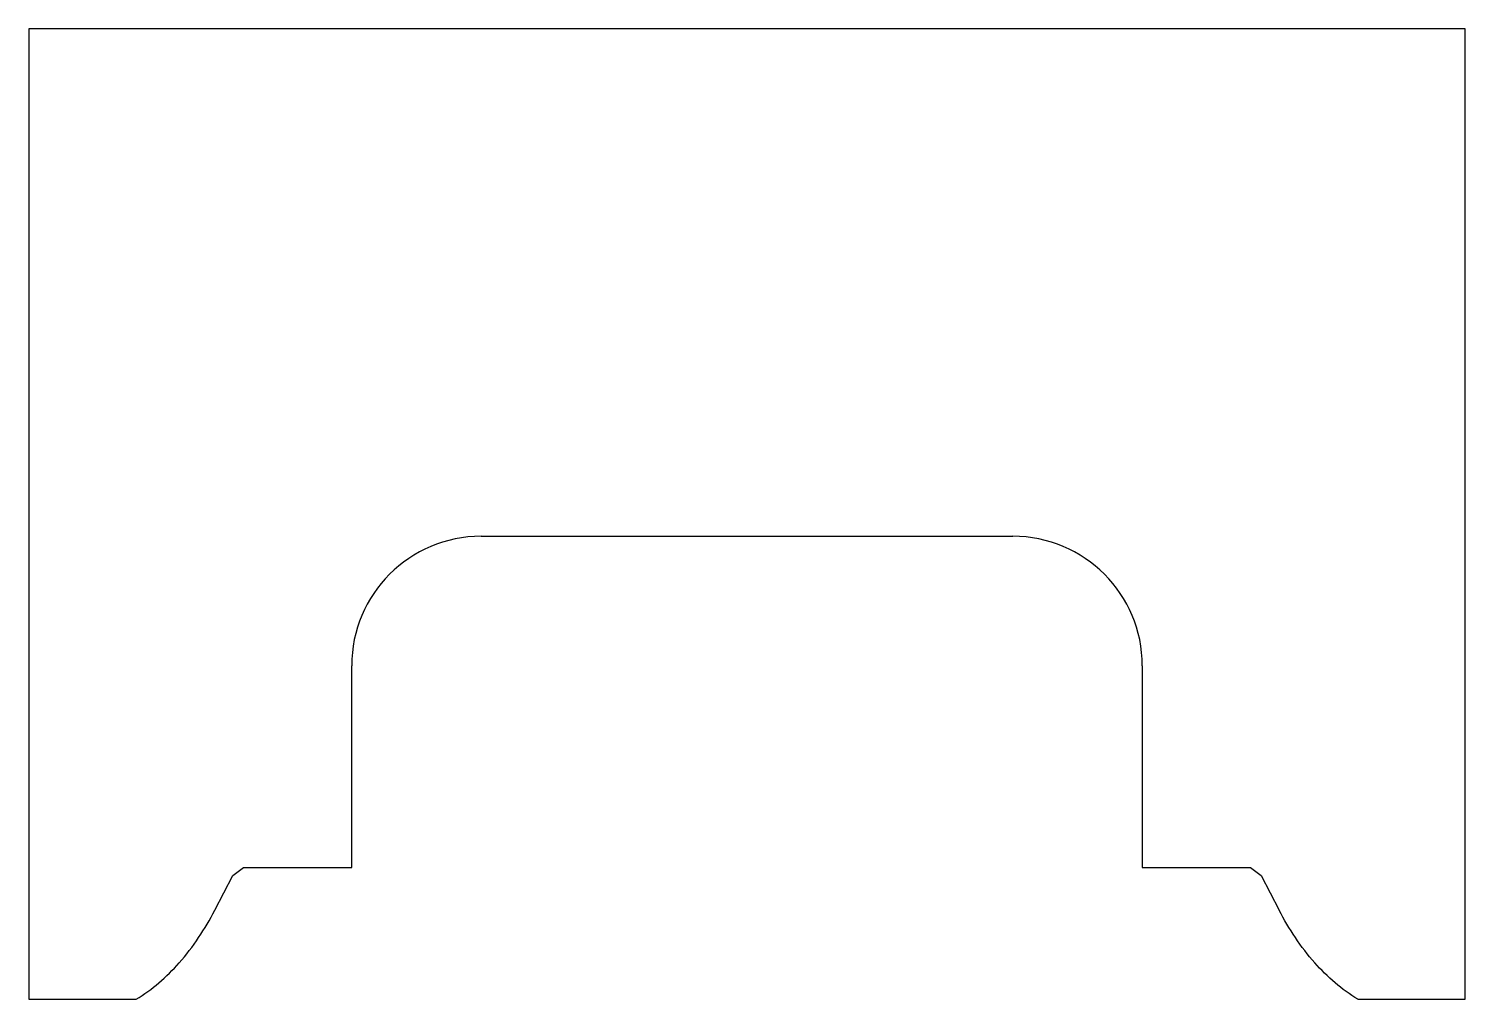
# Model space of a CAD drawing. Extents: x 187 to 410, y 346 to 497.
import ezdxf

# ---------------------------------------------------------------- set-up
doc = ezdxf.new("R2010")
doc.units = 0
doc.header["$MEASUREMENT"] = 0

# ---------------------------------------------------------------- blocks, each defined once
blk = doc.blocks.new('block 2')
at = {"color": 7, "lineweight": 25, "true_color": 0xffffff}
blk.add_lwpolyline([(257.41, 418.05), (339.59, 418.05)], dxfattribs=at)
blk = doc.blocks.new('block 3')
at = {"color": 7, "lineweight": 25, "true_color": 0xffffff}
blk.add_open_spline([(359.59, 398.05), (359.59, 409.1), (350.64, 418.05), (339.59, 418.05)], degree=3, dxfattribs=at)
blk = doc.blocks.new('block 4')
at = {"color": 7, "lineweight": 25, "true_color": 0xffffff}
blk.add_lwpolyline([(359.59, 398.05), (359.59, 366.85)], dxfattribs=at)
blk = doc.blocks.new('block 5')
at = {"color": 7, "lineweight": 25, "true_color": 0xffffff}
blk.add_lwpolyline([(359.59, 366.85), (376.32, 366.85)], dxfattribs=at)
blk = doc.blocks.new('block 6')
at = {"color": 7, "lineweight": 25, "true_color": 0xffffff}
blk.add_lwpolyline([(376.32, 366.85), (377.95, 365.64)], dxfattribs=at)
blk = doc.blocks.new('block 7')
at = {"color": 7, "lineweight": 25, "true_color": 0xffffff}
blk.add_lwpolyline([(377.95, 365.64), (380.74, 360.27)], dxfattribs=at)
blk = doc.blocks.new('block 8')
at = {"color": 7, "lineweight": 25, "true_color": 0xffffff}
blk.add_open_spline([(392.92, 346.5), (390.41, 347.99), (388.19, 349.94), (386.25, 352.13), (384.08, 354.58), (382.26, 357.36), (380.74, 360.27)], degree=3, knots=[0, 0, 0, 0, 1, 1, 1, 2, 2, 2, 2], dxfattribs=at)
blk = doc.blocks.new('block 9')
at = {"color": 7, "lineweight": 25, "true_color": 0xffffff}
blk.add_lwpolyline([(392.92, 346.5), (409.5, 346.5)], dxfattribs=at)
blk = doc.blocks.new('block 10')
at = {"color": 7, "lineweight": 25, "true_color": 0xffffff}
blk.add_lwpolyline([(409.5, 346.5), (409.5, 496.5)], dxfattribs=at)
blk = doc.blocks.new('block 11')
at = {"color": 7, "lineweight": 25, "true_color": 0xffffff}
blk.add_lwpolyline([(409.5, 496.5), (187.5, 496.5)], dxfattribs=at)
blk = doc.blocks.new('block 12')
at = {"color": 7, "lineweight": 25, "true_color": 0xffffff}
blk.add_lwpolyline([(187.5, 496.5), (187.5, 346.5)], dxfattribs=at)
blk = doc.blocks.new('block 13')
at = {"color": 7, "lineweight": 25, "true_color": 0xffffff}
blk.add_lwpolyline([(187.5, 346.5), (204.08, 346.5)], dxfattribs=at)
blk = doc.blocks.new('block 14')
at = {"color": 7, "lineweight": 25, "true_color": 0xffffff}
blk.add_open_spline([(204.08, 346.5), (206.59, 347.99), (208.81, 349.94), (210.75, 352.13), (212.92, 354.58), (214.74, 357.36), (216.26, 360.27)], degree=3, knots=[0, 0, 0, 0, 1, 1, 1, 2, 2, 2, 2], dxfattribs=at)
blk = doc.blocks.new('block 15')
at = {"color": 7, "lineweight": 25, "true_color": 0xffffff}
blk.add_lwpolyline([(216.26, 360.27), (219.05, 365.64)], dxfattribs=at)
blk = doc.blocks.new('block 16')
at = {"color": 7, "lineweight": 25, "true_color": 0xffffff}
blk.add_lwpolyline([(219.05, 365.64), (220.68, 366.85)], dxfattribs=at)
blk = doc.blocks.new('block 17')
at = {"color": 7, "lineweight": 25, "true_color": 0xffffff}
blk.add_lwpolyline([(220.68, 366.85), (237.41, 366.85)], dxfattribs=at)
blk = doc.blocks.new('block 18')
at = {"color": 7, "lineweight": 25, "true_color": 0xffffff}
blk.add_lwpolyline([(237.41, 366.85), (237.41, 398.05)], dxfattribs=at)
blk = doc.blocks.new('block 19')
at = {"color": 7, "lineweight": 25, "true_color": 0xffffff}
blk.add_open_spline([(257.41, 418.05), (246.36, 418.05), (237.41, 409.1), (237.41, 398.05)], degree=3, dxfattribs=at)

msp = doc.modelspace()

# ---------------------------------------------------------------- block references
for name in ['block 11', 'block 12', 'block 10', 'block 19', 'block 2', 'block 3', 'block 18', 'block 4', 'block 16', 'block 17', 'block 5', 'block 6', 'block 15', 'block 7', 'block 14', 'block 8', 'block 13', 'block 9']:
    msp.add_blockref(name, (0, 0))

doc.saveas('drawing.dxf')
